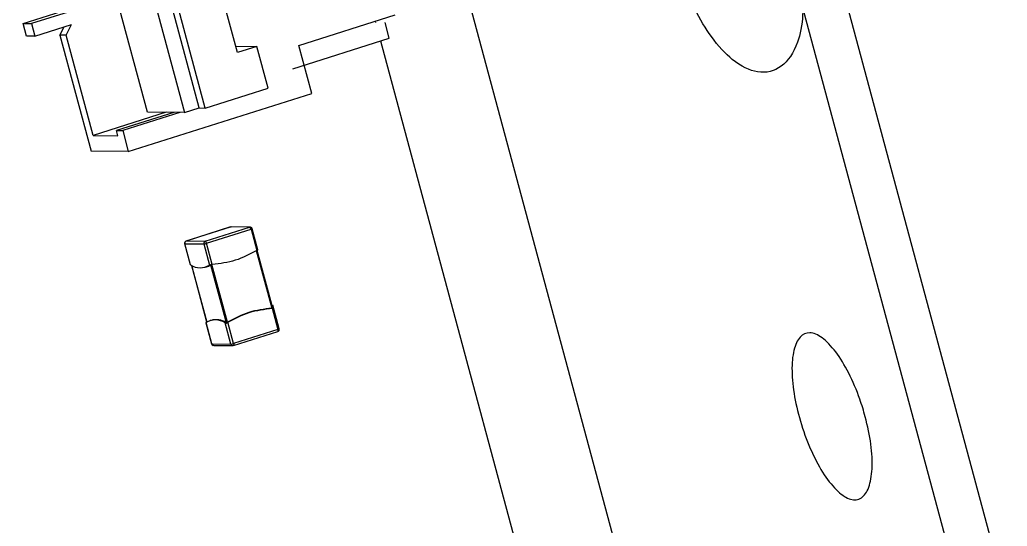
# Model space of a CAD drawing. Header units: millimetres. Extents: x 15 to 1184, y 5 to 836.
# Drawn here: x 804.62 to 813.7, y 606.81 to 611.47 of the extents above; entities that cross this region are included whole.
import ezdxf

# ---------------------------------------------------------------- set-up
doc = ezdxf.new("R2010")
doc.units = ezdxf.units.MM
doc.layers.get('0').update_dxf_attribs({"lineweight": 18})

msp = doc.modelspace()

# ---------------------------------------------------------------- linework, layer by layer
at = {"color": 7, "linetype": 'Continuous', "lineweight": 25}
for p, q in [((811.2134, 602.4827), (806.7067, 619.2236)), ((816.8829, 594.304), (810.1661, 619.2544)), ((814.1635, 602.8725), (809.7718, 619.1862)), ((805.7892, 610.6215), (804.6156, 614.9811)), ((804.9584, 614.9769), (806.132, 610.6173)), ((806.6184, 611.1692), (805.6515, 614.7611)), ((804.6472, 611.4362), (804.9967, 611.5469)), ((805.0607, 611.5421), (804.7234, 611.4353)), ((806.2651, 610.6595), (806.0223, 611.5615)), ((806.3223, 610.6588), (806.0794, 611.5608)), ((807.1818, 611.2348), (808.0696, 611.516)), ((804.6782, 611.321), (804.6472, 611.4362)), ((804.6472, 611.4362), (804.7234, 611.4353)), ((804.7234, 611.4353), (804.7544, 611.3201)), ((804.7544, 611.3201), (805.0917, 611.427)), ((804.9842, 611.3284), (805.0232, 611.4053)), ((805.0414, 611.3277), (805.0917, 611.427)), ((807.8841, 611.4573), (807.887, 611.4465)), ((808.0134, 611.3015), (807.9747, 611.4455)), ((804.7544, 611.3201), (804.6782, 611.321)), ((804.9842, 611.3284), (805.271, 610.2632)), ((805.0414, 611.3277), (804.9842, 611.3284)), ((805.2894, 610.4065), (805.0414, 611.3277)), ((807.1256, 611.0203), (808.0134, 611.3015)), ((806.6056, 611.2278), (806.6027, 611.2278)), ((806.6056, 611.2278), (806.796, 611.2254)), ((806.796, 611.2254), (806.6184, 611.1692)), ((806.8993, 610.8416), (806.796, 611.2254)), ((807.3006, 610.7934), (807.1818, 611.2348)), ((807.9329, 611.276), (810.3718, 602.2161)), ((805.6138, 610.259), (807.3006, 610.7934)), ((806.3223, 610.6588), (806.8993, 610.8416)), ((805.9615, 610.6194), (805.2894, 610.4065)), ((806.0318, 610.6185), (805.505, 610.4517)), ((806.0889, 610.6178), (805.5621, 610.451)), ((806.132, 610.6173), (805.7892, 610.6215)), ((806.132, 610.6173), (806.2651, 610.6595)), ((806.2651, 610.6595), (806.3223, 610.6588)), ((805.2894, 610.4065), (805.5179, 610.4037)), ((805.505, 610.4517), (805.5621, 610.451)), ((805.5179, 610.4037), (805.505, 610.4517)), ((805.5621, 610.451), (805.6138, 610.259)), ((805.6138, 610.259), (805.271, 610.2632)), ((806.5537, 609.5653), (806.1453, 609.436)), ((806.1462, 609.4361), (806.5546, 609.5655)), ((806.3214, 609.434), (806.7298, 609.5633)), ((806.3342, 609.4147), (806.7426, 609.544)), ((806.5546, 609.5655), (806.5537, 609.5653)), ((806.7298, 609.5633), (806.5546, 609.5655)), ((806.7352, 609.5641), (806.56, 609.5663)), ((806.7426, 609.544), (806.7951, 609.349)), ((806.8063, 609.356), (806.7543, 609.5493)), ((806.132, 609.4117), (806.1841, 609.2184)), ((806.1336, 609.4113), (806.3088, 609.4091)), ((806.1861, 609.2163), (806.1336, 609.4113)), ((806.1453, 609.436), (806.1462, 609.4361)), ((806.1462, 609.4361), (806.3214, 609.434)), ((806.3088, 609.4091), (806.3613, 609.2141)), ((806.3867, 609.2197), (806.3342, 609.4147)), ((806.7912, 609.3491), (806.9343, 608.8178)), ((806.8023, 609.3542), (806.7951, 609.349)), ((806.7963, 609.3519), (806.9393, 608.8207)), ((806.797, 609.3495), (806.8052, 609.3548)), ((806.1964, 609.2111), (806.3367, 608.6899)), ((806.3702, 609.217), (806.5132, 608.6857)), ((806.5259, 608.6885), (806.3829, 609.2197)), ((806.3373, 608.6903), (806.1972, 609.2107)), ((806.3243, 609.1958), (806.3331, 609.1986)), ((806.9371, 608.829), (806.9482, 608.8235)), ((806.9381, 608.8178), (806.9466, 608.8183)), ((806.9381, 608.8178), (806.9906, 608.6228)), ((806.9399, 608.8182), (806.9438, 608.8183)), ((807.0023, 608.6281), (806.9436, 608.8461)), ((806.328, 608.6838), (806.38, 608.4905)), ((806.3816, 608.49), (806.3291, 608.685)), ((806.375, 608.7062), (806.3661, 608.7034)), ((806.5568, 608.4879), (806.5043, 608.6829)), ((806.5176, 608.6833), (806.5189, 608.6849)), ((806.5822, 608.4934), (806.5297, 608.6884)), ((806.5806, 608.4744), (806.989, 608.6038)), ((806.9906, 608.6228), (806.5822, 608.4934)), ((806.3816, 608.49), (806.5568, 608.4879)), ((806.3991, 608.4757), (806.5743, 608.4735)), ((806.5806, 608.4744), (806.5797, 608.4743))]:
    msp.add_line(p, q, dxfattribs=at)
for points in [[(806.5546, 609.5655), (806.5581, 609.5662), (806.56, 609.5663)], [(806.7298, 609.5633), (806.7333, 609.564), (806.7352, 609.5641)], [(806.1336, 609.4113), (806.1325, 609.4114), (806.132, 609.4117)], [(806.3331, 609.1986), (806.3516, 609.206), (806.3702, 609.217)], [(806.989, 608.6038), (806.9895, 608.604), (806.9906, 608.6051), (806.9915, 608.6069), (806.992, 608.6092), (806.9922, 608.6121), (806.992, 608.6155), (806.9914, 608.619), (806.9906, 608.6228)], [(806.9906, 608.6228), (806.9939, 608.6239), (806.9968, 608.6249), (806.9991, 608.6259), (807.0009, 608.6268), (807.0019, 608.6275), (807.0023, 608.628), (807.0023, 608.6281)], [(806.38, 608.4905), (806.3805, 608.4902), (806.3816, 608.49)], [(806.5822, 608.4934), (806.583, 608.4897), (806.5836, 608.4861), (806.5838, 608.4828), (806.5836, 608.4799), (806.5831, 608.4775), (806.5822, 608.4757), (806.5811, 608.4747), (806.5806, 608.4744)], [(806.5797, 608.4743), (806.5762, 608.4736), (806.5743, 608.4735)]]:
    msp.add_lwpolyline(points, dxfattribs=at)
for centre, radius, start, end in [((806.735, 609.5441), 0.0199, 15.24598, 105.24487), ((806.7175, 609.5413), 0.0252, 6.19451, 60.88561), ((806.7378, 609.5701), 0.0265, 280.3086, 308.38634), ((806.1513, 609.4168), 0.0199, 104.88922, 194.88811), ((806.1531, 609.417), 0.0203, 109.82211, 196.38214), ((806.3283, 609.4149), 0.0203, 109.82211, 196.38214), ((806.2977, 609.5212), 0.1126, 275.67694, 288.9196), ((806.3091, 609.4119), 0.0252, 6.19451, 60.88561), ((806.2754, 609.353), 0.1633, 236.85365, 301.74576), ((806.415, 608.5462), 0.1633, 56.85365, 121.74576), ((806.4209, 608.5392), 0.1732, 57.78281, 105.3539), ((806.983, 608.623), 0.0199, 284.88922, 14.88811), ((806.3992, 608.4956), 0.0199, 195.14726, 255.33881), ((806.3999, 608.4944), 0.0188, 193.56448, 267.67596), ((806.5457, 608.5999), 0.1126, 275.67694, 288.9196), ((806.5751, 608.4923), 0.0188, 193.56448, 267.67596)]:
    msp.add_arc(centre, radius, start, end, dxfattribs=at)
for points, knots in [([(811.8174, 611.5766), (811.817, 611.5579), (811.8144, 611.4346), (811.767, 611.2116), (811.627, 611.0152), (811.417, 610.9623), (811.1899, 611.0684), (810.9869, 611.2846), (810.8197, 611.5598), (810.693, 611.8678), (810.6147, 612.1749), (810.5844, 612.4463), (810.5982, 612.6811), (810.6662, 612.8903), (810.8182, 613.0237), (811.0614, 612.9949), (811.319, 612.8003), (811.502, 612.5656), (811.5766, 612.4343), (811.5954, 612.4014)], [0, 0, 0, 0, 0.044308, 0.29287, 0.658248, 1.034921, 1.364782, 1.620228, 1.83071, 2.042262, 2.228219, 2.4052, 2.591732, 2.803404, 3.118531, 3.517857, 3.92142, 4.156188, 4.234728, 4.234728, 4.234728, 4.234728]), ([(806.8052, 609.3548), (806.8057, 609.3552), (806.8068, 609.3561), (806.8058, 609.3564), (806.8048, 609.3564), (806.8046, 609.3564)], [0, 0, 0, 0, 0.001584207, 0.003168952, 0.00354684, 0.00354684, 0.00354684, 0.00354684]), ([(806.1842, 609.2184), (806.1845, 609.2178), (806.1848, 609.217), (806.1858, 609.2164), (806.1861, 609.2163)], [0, 0, 0, 0, 0.002206161, 0.002926071, 0.002926071, 0.002926071, 0.002926071]), ([(806.3708, 609.219), (806.369, 609.2181), (806.3653, 609.2165), (806.3625, 609.215), (806.3615, 609.2143), (806.3613, 609.2141)], [0, 0, 0, 0, 0.00470321, 0.00941503, 0.01069338, 0.01069338, 0.01069338, 0.01069338]), ([(806.3702, 609.217), (806.3706, 609.2172), (806.3716, 609.2178), (806.3735, 609.2187), (806.3748, 609.2193), (806.375, 609.2194)], [0, 0, 0, 0, 0.002394046, 0.004789025, 0.005430609, 0.005430609, 0.005430609, 0.005430609]), ([(806.9393, 608.8207), (806.9397, 608.8204), (806.9405, 608.8198), (806.9404, 608.8188), (806.94, 608.8183), (806.9399, 608.8182)], [0, 0, 0, 0, 0.001341648, 0.002683819, 0.003043625, 0.003043625, 0.003043625, 0.003043625]), ([(806.9493, 608.8185), (806.9498, 608.8194), (806.9508, 608.8211), (806.9497, 608.8227), (806.9485, 608.8233), (806.9482, 608.8235)], [0, 0, 0, 0, 0.002654497, 0.00531385, 0.006035352, 0.006035352, 0.006035352, 0.006035352]), ([(806.3291, 608.685), (806.3284, 608.6845), (806.3276, 608.6839), (806.3281, 608.6838), (806.3281, 608.6838)], [0, 0, 0, 0, 0.001651654, 0.001792361, 0.001792361, 0.001792361, 0.001792361]), ([(806.5043, 608.6829), (806.5055, 608.6824), (806.508, 608.6815), (806.5124, 608.6811), (806.5151, 608.6811), (806.5156, 608.6811)], [0, 0, 0, 0, 0.00514466, 0.01029107, 0.01151825, 0.01151825, 0.01151825, 0.01151825]), ([(806.5189, 608.6849), (806.5179, 608.6849), (806.5158, 608.6849), (806.514, 608.6853), (806.5133, 608.6856), (806.5132, 608.6857)], [0, 0, 0, 0, 0.002539602, 0.00507753, 0.005844015, 0.005844015, 0.005844015, 0.005844015]), ([(812.3918, 607.82), (812.4117, 607.7338), (812.4513, 607.5616), (812.4606, 607.3328), (812.4304, 607.159), (812.3607, 607.0599), (812.2602, 607.0468), (812.1398, 607.1216), (812.0134, 607.2759), (811.8953, 607.4921), (811.799, 607.7454), (811.7351, 608.0072), (811.7108, 608.2481), (811.7286, 608.4414), (811.7866, 608.5655), (811.8786, 608.6061), (811.9941, 608.5583), (812.1203, 608.4273), (812.2421, 608.2281), (812.3349, 608.0136), (812.376, 607.8737), (812.3918, 607.82)], [0, 0, 0, 0, 0.193514, 0.387021, 0.580735, 0.774881, 0.969423, 1.164152, 1.358778, 1.553064, 1.746924, 1.940453, 2.133887, 2.327501, 2.521492, 2.715901, 2.910589, 3.10529, 3.299725, 3.493729, 3.614802, 3.614802, 3.614802, 3.614802])]:
    msp.add_open_spline(points, degree=3, knots=knots, dxfattribs=at)
for points in [[(806.7951, 609.349), (806.7305, 609.3146), (806.6012, 609.2458), (806.4582, 609.2284), (806.3867, 609.2197)], [(806.3761, 609.2192), (806.3779, 609.2193), (806.3815, 609.2194), (806.385, 609.2196), (806.3867, 609.2197)], [(806.9343, 608.8178), (806.8627, 608.8091), (806.7197, 608.7917), (806.5905, 608.7229), (806.5259, 608.6885)], [(806.5297, 608.6884), (806.5943, 608.7228), (806.7235, 608.7917), (806.8665, 608.8091), (806.9381, 608.8178)], [(806.5189, 608.6849), (806.5195, 608.6851), (806.5206, 608.6857), (806.5224, 608.6866), (806.5242, 608.6875), (806.5253, 608.6881), (806.5259, 608.6885)], [(806.5297, 608.6884), (806.5282, 608.6875), (806.5252, 608.6858), (806.522, 608.6841), (806.5204, 608.6833)]]:
    msp.add_open_spline(points, degree=3, dxfattribs=at)

doc.saveas('drawing.dxf')
